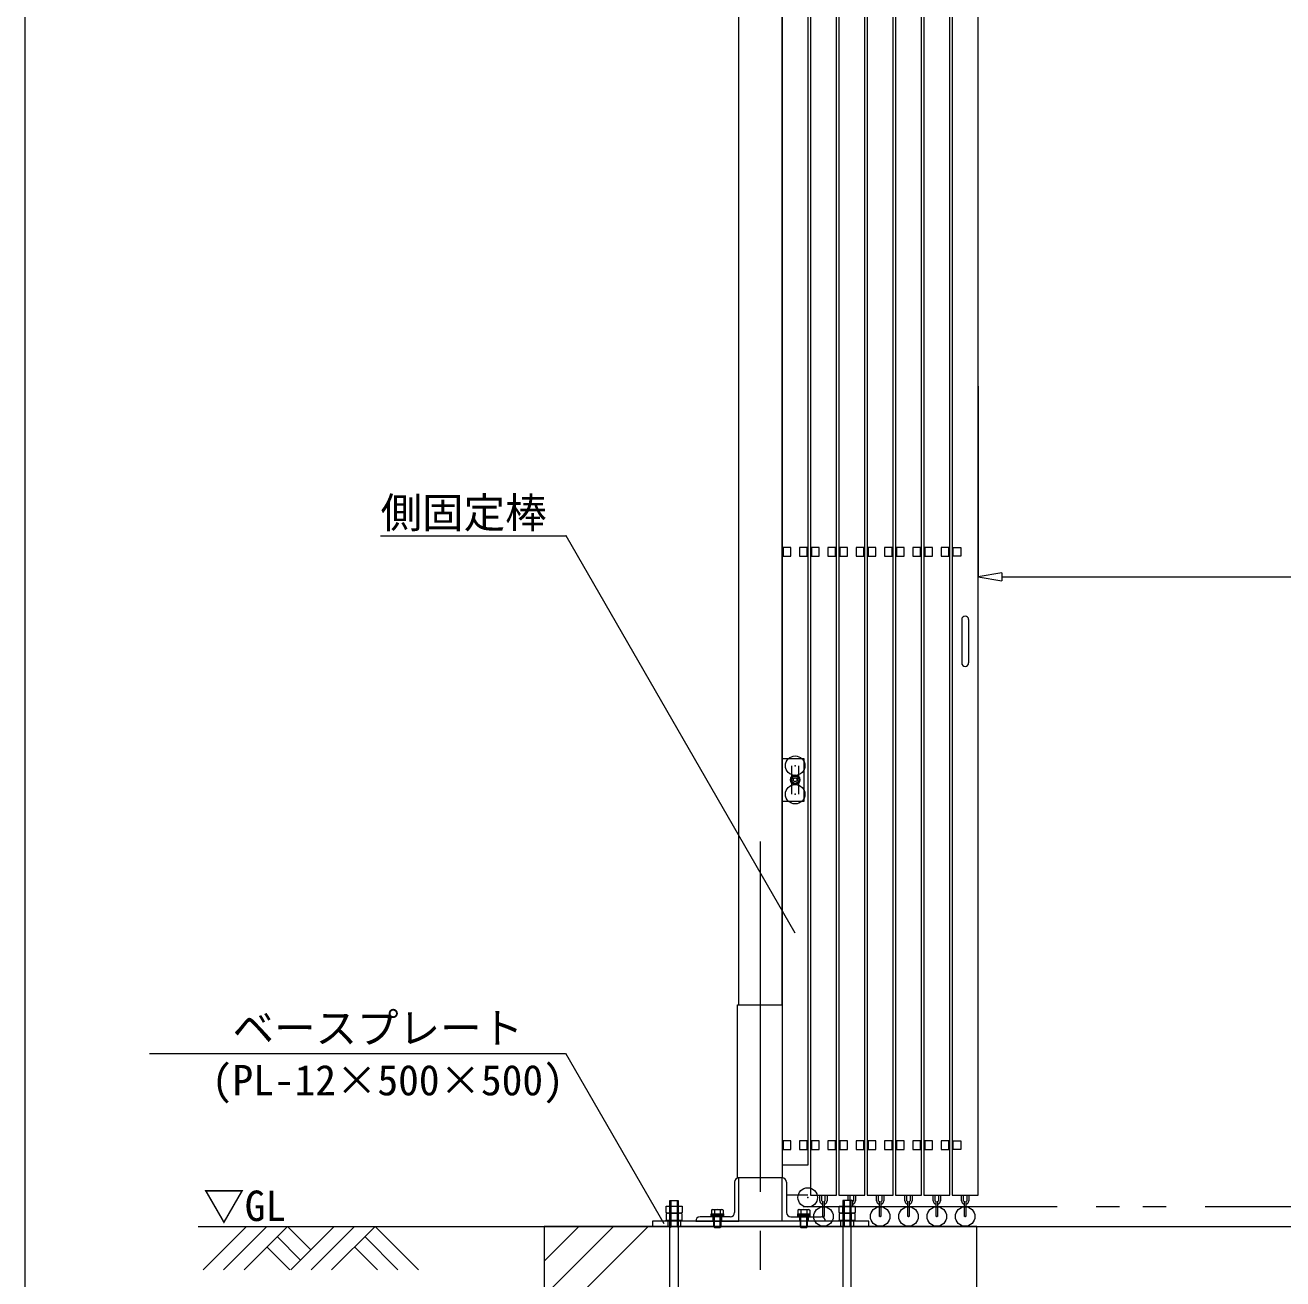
# Model space of a CAD drawing. Units: millimetres, scale not verified. Extents: x -10075 to 10075, y -16938 to 16938.
# Drawn here: x -10075 to -7168, y -13909 to -11011 of the extents above; entities that cross this region are included whole.
import ezdxf
from ezdxf.enums import TextEntityAlignment as Align

# ---------------------------------------------------------------- set-up
doc = ezdxf.new("R2010")
doc.units = ezdxf.units.MM
doc.header["$LTSCALE"] = 90
doc.header["$PDMODE"] = 32
doc.header["$PDSIZE"] = 45
for name, pattern in [('CHAIN2', [12, 9, -1, 1, -1]), ('DASHED1', [1.8, 1.2, -0.6]), ('DOUBLE_CHAIN2', [12.8, 9, -1, 0.6, -0.6, 0.6, -1])]:
    doc.linetypes.add(name, pattern=pattern)
for name, color, linetype, lineweight in [('0-4_ﾊﾝﾄﾞﾙ', 134, 'Continuous', 18), ('0-5_ﾍﾞｰｽﾗｲﾝ', 134, 'Continuous', 18), ('0-6_ﾎﾞﾙﾄ類', 134, 'Continuous', 18), ('0-8_ﾜｲﾔｰﾛｰﾌﾟ', 134, 'DOUBLE_CHAIN2', 18), ('0-A_基礎工事用PCA大', 134, 'Continuous', 18), ('0-B_図面枠', 134, 'Continuous', 18), ('0-C_寸法', 134, 'Continuous', 18), ('0-D_側固定棒', 134, 'Continuous', 18), ('1-1_中央走行棒', 134, 'Continuous', 18), ('1-3_中央走行棒左', 134, 'Continuous', 18), ('1-6_通芯', 134, 'CHAIN2', 18), ('1-A_標準柱', 134, 'Continuous', 18), ('1-B_文字', 134, 'Continuous', 18)]:
    doc.layers.add(name, color=color, linetype=linetype, lineweight=lineweight)
doc.styles.add('ＭＳ ゴシック', font='')
doc.styles.get('ＭＳ ゴシック').set_extended_font_data('MS Gothic')

msp = doc.modelspace()

# ---------------------------------------------------------------- linework, layer by layer
at = {"layer": '0-4_ﾊﾝﾄﾞﾙ'}
for p, q in [((-7910.16, -12384.94), (-7910.16, -12484.94)), ((-7894.16, -12384.94), (-7894.16, -12484.94))]:
    msp.add_line(p, q, dxfattribs=at)
for centre, start, end in [((-7902.16, -12384.94), 0, 180), ((-7902.16, -12484.94), 180, 0)]:
    msp.add_arc(centre, 8, start, end, dxfattribs=at)
at = {"layer": '0-5_ﾍﾞｰｽﾗｲﾝ'}
msp.add_line((-9675.16, -13787.5), (2124.84, -13787.5), dxfattribs=at)
at = {"layer": '0-6_ﾎﾞﾙﾄ類'}
for p, q in [((-8584.69, -13755.47), (-8584.69, -13740.9)), ((-8565.63, -13755.47), (-8565.63, -13740.9)), ((-8487, -13748.5), (-8488.83, -13749.56)), ((-8488.83, -13749.56), (-8488.83, -13758.3)), ((-8487, -13748.5), (-8463.33, -13748.5)), ((-8482, -13749.56), (-8482, -13758.3)), ((-8468.33, -13749.56), (-8468.33, -13758.3)), ((-8463.33, -13748.5), (-8461.49, -13749.56)), ((-8461.49, -13749.56), (-8461.49, -13758.3)), ((-8286.99, -13748.5), (-8288.83, -13749.56)), ((-8288.83, -13749.56), (-8288.83, -13758.3)), ((-8286.99, -13748.5), (-8263.32, -13748.5)), ((-8282, -13749.56), (-8282, -13758.3)), ((-8268.33, -13749.56), (-8268.33, -13758.3)), ((-8263.32, -13748.5), (-8261.5, -13749.56)), ((-8261.5, -13749.56), (-8261.5, -13758.3)), ((-8184.68, -13755.47), (-8184.68, -13740.9)), ((-8165.64, -13755.47), (-8165.64, -13740.9)), ((-8584.69, -13758.33), (-8584.69, -13772.9)), ((-8565.63, -13758.33), (-8565.63, -13772.9)), ((-8488.83, -13758.3), (-8461.49, -13758.3)), ((-8486.41, -13758.5), (-8463.91, -13758.5)), ((-8483.16, -13787.5), (-8483.16, -13765.5)), ((-8481.93, -13790.3), (-8481.93, -13765.5)), ((-8476.35, -13761.5), (-8475.28, -13765.5)), ((-8475.04, -13761.5), (-8473.97, -13765.5)), ((-8467.16, -13787.5), (-8467.16, -13765.5)), ((-8288.83, -13758.3), (-8261.5, -13758.3)), ((-8286.41, -13758.5), (-8263.92, -13758.5)), ((-8283.16, -13787.5), (-8283.16, -13765.5)), ((-8281.93, -13790.3), (-8281.93, -13765.5)), ((-8276.36, -13761.5), (-8275.28, -13765.5)), ((-8275.04, -13761.5), (-8273.96, -13765.5)), ((-8267.16, -13787.5), (-8267.16, -13765.5)), ((-8184.68, -13758.33), (-8184.68, -13772.9)), ((-8165.64, -13758.33), (-8165.64, -13772.9)), ((-8483.16, -13787.5), (-8481.93, -13790.3)), ((-8283.16, -13787.5), (-8281.93, -13790.3))]:
    msp.add_line(p, q, dxfattribs=at)
for points in [[(-8593.63, -13755.47), (-8593.63, -13740.9), (-8556.69, -13740.9), (-8556.69, -13755.47), (-8559.16, -13756.9), (-8591.16, -13756.9)], [(-8193.64, -13755.47), (-8193.64, -13740.9), (-8156.68, -13740.9), (-8156.68, -13755.47), (-8159.16, -13756.9), (-8191.16, -13756.9)], [(-8593.63, -13758.33), (-8593.63, -13772.9), (-8556.69, -13772.9), (-8556.69, -13758.33), (-8559.16, -13756.9), (-8591.16, -13756.9)], [(-8593.16, -13772.9), (-8557.16, -13772.9), (-8557.16, -13775.5), (-8593.16, -13775.5)], [(-8461.16, -13758.5), (-8461.16, -13761.5), (-8489.16, -13761.5), (-8489.16, -13758.5)], [(-8489.16, -13761.5), (-8461.16, -13761.5), (-8461.16, -13765.5), (-8489.16, -13765.5)], [(-8261.16, -13758.5), (-8261.16, -13761.5), (-8289.16, -13761.5), (-8289.16, -13758.5)], [(-8289.16, -13761.5), (-8261.16, -13761.5), (-8261.16, -13765.5), (-8289.16, -13765.5)], [(-8193.64, -13758.33), (-8193.64, -13772.9), (-8156.68, -13772.9), (-8156.68, -13758.33), (-8159.16, -13756.9), (-8191.16, -13756.9)], [(-8193.16, -13772.9), (-8157.16, -13772.9), (-8157.16, -13775.5), (-8193.16, -13775.5)]]:
    msp.add_lwpolyline(points, close=True, dxfattribs=at)
for points in [[(-8481.93, -13790.3), (-8468.39, -13790.3), (-8468.39, -13765.5)], [(-8281.93, -13790.3), (-8268.39, -13790.3), (-8268.39, -13765.5)], [(-8483.16, -13787.5), (-8467.16, -13787.5), (-8468.39, -13790.3)], [(-8283.16, -13787.5), (-8267.16, -13787.5), (-8268.39, -13790.3)]]:
    msp.add_lwpolyline(points, dxfattribs=at)
for centre, radius, start, end in [((-8485.41, -13754.55), 6.05, 55.616, 124.384), ((-8475.16, -13771.12), 22.62, 72.412, 107.588), ((-8464.91, -13754.55), 6.05, 55.616, 124.384), ((-8285.41, -13754.55), 6.05, 55.616, 124.384), ((-8275.16, -13771.12), 22.62, 72.412, 107.588), ((-8264.92, -13754.55), 6.05, 55.616, 124.384), ((-8589.16, -13747.72), 8.96, 240.0064, 300.0064), ((-8589.16, -13766.08), 8.96, 60.0064, 120.0064), ((-8575.16, -13789.35), 32.45, 72.93497, 107.07105), ((-8575.16, -13724.45), 32.45, 252.93497, 287.07105), ((-8561.16, -13747.73), 8.95, 239.98131, 300.0315), ((-8561.16, -13766.07), 8.95, 59.98131, 120.0315), ((-8486.41, -13758.3), 0.198, 180, 270), ((-8463.91, -13758.3), 0.198, 270, 0), ((-8286.41, -13758.3), 0.198, 180, 270), ((-8263.92, -13758.3), 0.198, 270, 0), ((-8189.16, -13747.72), 8.96, 240.0064, 300.0064), ((-8189.16, -13766.08), 8.96, 60.0064, 120.0064), ((-8175.16, -13789.35), 32.45, 72.93497, 107.07105), ((-8175.16, -13724.45), 32.45, 252.93497, 287.07105), ((-8161.16, -13747.73), 8.95, 239.98131, 300.0315), ((-8161.16, -13766.07), 8.95, 59.98131, 120.0315)]:
    msp.add_arc(centre, radius, start, end, dxfattribs=at)
at = {"layer": '0-8_ﾜｲﾔｰﾛｰﾌﾟ'}
msp.add_line((1526.44, -13742.5), (-8276.76, -13742.5), dxfattribs=at)
at = {"layer": '0-A_基礎工事用PCA大', "linetype": 'DASHED1'}
for p, q in [((-8589.85, -13775.5), (-8589.85, -13787.5)), ((-8560.16, -13775.5), (-8560.16, -13787.5)), ((-8483.16, -13775.5), (-8483.16, -13787.5)), ((-8467.16, -13775.5), (-8467.16, -13787.5)), ((-8283.16, -13775.5), (-8283.16, -13787.5)), ((-8267.16, -13775.5), (-8267.16, -13787.5)), ((-8190.16, -13775.5), (-8190.16, -13787.5)), ((-8160.16, -13775.5), (-8160.16, -13787.5))]:
    msp.add_line(p, q, dxfattribs=at)
at = {"layer": '0-A_基礎工事用PCA大'}
for p, q in [((-8875.16, -14027.5), (-8635.16, -13787.5)), ((-8875.16, -13947.5), (-8715.16, -13787.5)), ((-8875.16, -13867.5), (-8795.16, -13787.5))]:
    msp.add_line(p, q, dxfattribs=at)
for points in [[(-8584.69, -14304.45), (-8584.69, -13727.5), (-8565.63, -13727.5), (-8565.63, -13929.5)], [(-8584.69, -13790), (-8582.18, -13787.5), (-8582.18, -13727.5), (-8568.14, -13727.5), (-8568.14, -13787.5), (-8565.63, -13790)], [(-8165.64, -14304.45), (-8165.64, -13727.5), (-8184.69, -13727.5), (-8184.69, -13929.5)], [(-8165.64, -13790), (-8168.14, -13787.5), (-8168.14, -13727.5), (-8182.19, -13727.5), (-8182.19, -13787.5), (-8184.69, -13790)]]:
    msp.add_lwpolyline(points, dxfattribs=at)
for points in [[(-8625.16, -13787.5), (-8125.16, -13787.5), (-8125.16, -13775.5), (-8625.16, -13775.5)], [(-8875.16, -14787.5), (-7875.16, -14787.5), (-7875.16, -13787.5), (-8875.16, -13787.5)]]:
    msp.add_lwpolyline(points, close=True, dxfattribs=at)
at = {"layer": '0-B_図面枠'}
msp.add_lwpolyline([(-10075.16, -3062.5), (10049.84, -3062.5), (10049.84, -16937.5), (-10075.16, -16937.5)], close=True, dxfattribs=at)
at = {"layer": '0-C_寸法'}
for p, q in [((-7872.17, -11845.3), (-7872.17, -12286.9)), ((-7817.16, -12276.73), (-7872.17, -12285.9)), ((-7872.17, -12285.9), (-7817.16, -12295.07)), ((-7817.16, -12276.73), (-7817.16, -12295.07)), ((-7817.16, -12285.9), (1112.84, -12285.9))]:
    msp.add_line(p, q, dxfattribs=at)
at = {"layer": '0-D_側固定棒'}
for points in [[(-8265.16, -13589.94), (-8265.16, -9974.94), (-8325.16, -9974.94), (-8325.16, -13644.94), (-8265.16, -13644.94)], [(-8322.81, -12238.44), (-8305.51, -12238.44), (-8305.51, -12218.44), (-8322.81, -12218.44)], [(-8284.82, -12238.44), (-8267.51, -12238.44), (-8267.51, -12218.44), (-8284.82, -12218.44)], [(-8300.07, -12746.44), (-8304.98, -12754.94), (-8300.07, -12763.44), (-8290.25, -12763.44), (-8285.35, -12754.94), (-8290.25, -12746.44)], [(-8322.81, -13609.94), (-8305.51, -13609.94), (-8305.51, -13589.94), (-8322.81, -13589.94)], [(-8284.82, -13609.94), (-8267.51, -13609.94), (-8267.51, -13589.94), (-8284.82, -13589.94)]]:
    msp.add_lwpolyline(points, close=True, dxfattribs=at)
for radius in [11, 8.5, 4.76, 4.22]:
    msp.add_circle((-8295.16, -12754.94), radius, dxfattribs=at)
for start, end in [(132.757, 167.243), (192.757, 227.243), (72.757, 107.243), (12.757, 47.243), (312.757, 347.243), (252.757, 287.243)]:
    msp.add_arc((-8295.16, -12754.94), 8.9, start, end, dxfattribs=at)
at = {"layer": '1-1_中央走行棒'}
for p, q in [((-8238.21, -13728.04), (-8238.21, -13714.94)), ((-8233.21, -13728.04), (-8233.21, -13714.94)), ((-8226.22, -13714.94), (-8226.22, -13728.04)), ((-8221.21, -13714.94), (-8221.21, -13728.04)), ((-8172.71, -13727.5), (-8172.71, -13714.94)), ((-8167.72, -13727.5), (-8167.72, -13714.94)), ((-8160.71, -13714.94), (-8160.71, -13728.04)), ((-8155.71, -13714.94), (-8155.71, -13728.04)), ((-8107.21, -13728.04), (-8107.21, -13714.94)), ((-8102.21, -13728.04), (-8102.21, -13714.94)), ((-8095.21, -13714.94), (-8095.21, -13728.04)), ((-8090.21, -13714.94), (-8090.21, -13728.04)), ((-8041.72, -13728.04), (-8041.72, -13714.94)), ((-8036.71, -13728.04), (-8036.71, -13714.94)), ((-8029.71, -13714.94), (-8029.71, -13728.04)), ((-8024.72, -13714.94), (-8024.72, -13728.04)), ((-7976.21, -13728.04), (-7976.21, -13714.94)), ((-7971.21, -13728.04), (-7971.21, -13714.94)), ((-7964.21, -13714.94), (-7964.21, -13728.04)), ((-7959.21, -13714.94), (-7959.21, -13728.04)), ((-8232.17, -13729.44), (-8232.17, -13764.44)), ((-8227.16, -13764.44), (-8227.16, -13729.44)), ((-8161.66, -13740.9), (-8161.66, -13729.44)), ((-8101.16, -13729.44), (-8101.16, -13764.44)), ((-8096.16, -13764.44), (-8096.16, -13729.44)), ((-8035.66, -13729.44), (-8035.66, -13764.44)), ((-8030.66, -13764.44), (-8030.66, -13729.44)), ((-7970.16, -13729.44), (-7970.16, -13764.44)), ((-7965.16, -13764.44), (-7965.16, -13729.44))]:
    msp.add_line(p, q, dxfattribs=at)
for points in [[(-8194.16, -9544.5), (-8194.16, -13714.94), (-8134.16, -13714.94), (-8134.16, -9494.94), (-8139.16, -9494.94)], [(-8123.66, -9494.94), (-8128.66, -9494.94), (-8128.66, -13714.94), (-8068.66, -13714.94), (-8068.66, -9494.94), (-8073.66, -9494.94)], [(-8058.16, -9494.94), (-8063.16, -9494.94), (-8063.16, -13714.94), (-8003.16, -13714.94), (-8003.16, -9494.94), (-8008.16, -9494.94)], [(-7992.66, -9494.94), (-7997.66, -9494.94), (-7997.66, -13714.94), (-7937.66, -13714.94), (-7937.66, -9494.94), (-7942.66, -9494.94)], [(-8259.66, -9801.49), (-8259.66, -13714.94), (-8199.66, -13714.94), (-8199.66, -9550)]]:
    msp.add_lwpolyline(points, dxfattribs=at)
for points in [[(-8257.31, -12238.44), (-8240.01, -12238.44), (-8240.01, -12218.44), (-8257.31, -12218.44)], [(-8219.31, -12238.44), (-8202.01, -12238.44), (-8202.01, -12218.44), (-8219.31, -12218.44)], [(-8191.81, -12238.44), (-8174.51, -12238.44), (-8174.51, -12218.44), (-8191.81, -12218.44)], [(-8153.81, -12238.44), (-8136.51, -12238.44), (-8136.51, -12218.44), (-8153.81, -12218.44)], [(-8126.31, -12238.44), (-8109.01, -12238.44), (-8109.01, -12218.44), (-8126.31, -12218.44)], [(-8088.31, -12238.44), (-8071.01, -12238.44), (-8071.01, -12218.44), (-8088.31, -12218.44)], [(-8060.81, -12238.44), (-8043.51, -12238.44), (-8043.51, -12218.44), (-8060.81, -12218.44)], [(-8022.81, -12238.44), (-8005.51, -12238.44), (-8005.51, -12218.44), (-8022.81, -12218.44)], [(-7995.31, -12238.44), (-7978.01, -12238.44), (-7978.01, -12218.44), (-7995.31, -12218.44)], [(-7957.31, -12238.44), (-7940.01, -12238.44), (-7940.01, -12218.44), (-7957.31, -12218.44)], [(-8257.31, -13609.94), (-8240.01, -13609.94), (-8240.01, -13589.94), (-8257.31, -13589.94)], [(-8219.31, -13609.94), (-8202.01, -13609.94), (-8202.01, -13589.94), (-8219.31, -13589.94)], [(-8191.81, -13609.94), (-8174.51, -13609.94), (-8174.51, -13589.94), (-8191.81, -13589.94)], [(-8153.81, -13609.94), (-8136.51, -13609.94), (-8136.51, -13589.94), (-8153.81, -13589.94)], [(-8126.31, -13609.94), (-8109.01, -13609.94), (-8109.01, -13589.94), (-8126.31, -13589.94)], [(-8088.31, -13609.94), (-8071.01, -13609.94), (-8071.01, -13589.94), (-8088.31, -13589.94)], [(-8060.81, -13609.94), (-8043.51, -13609.94), (-8043.51, -13589.94), (-8060.81, -13589.94)], [(-8022.81, -13609.94), (-8005.51, -13609.94), (-8005.51, -13589.94), (-8022.81, -13589.94)], [(-7995.31, -13609.94), (-7978.01, -13609.94), (-7978.01, -13589.94), (-7995.31, -13589.94)], [(-7957.31, -13609.94), (-7940.01, -13609.94), (-7940.01, -13589.94), (-7957.31, -13589.94)]]:
    msp.add_lwpolyline(points, close=True, dxfattribs=at)
for centre, radius, start, end in [((-8229.71, -13728.04), 8.5, 180, 253.25351), ((-8229.71, -13728.04), 3.5, 180, 225.59204), ((-8229.71, -13728.04), 8.5, 287.46347, 360), ((-8229.71, -13728.04), 3.5, 316.78662, 0), ((-8164.16, -13729.44), 2.5, 360, 129.12071), ((-8164.21, -13728.04), 8.5, 287.46347, 360), ((-8164.21, -13728.04), 3.5, 316.78662, 0), ((-8098.71, -13728.04), 8.5, 180, 253.25351), ((-8098.71, -13728.04), 3.5, 180, 225.59204), ((-8098.71, -13728.04), 8.5, 287.46347, 360), ((-8098.71, -13728.04), 3.5, 316.78662, 0), ((-8033.21, -13728.04), 8.5, 180, 253.25351), ((-8033.21, -13728.04), 3.5, 180, 225.59204), ((-8033.21, -13728.04), 8.5, 287.46347, 360), ((-8033.21, -13728.04), 3.5, 316.78662, 0), ((-7967.71, -13728.04), 8.5, 180, 253.25351), ((-7967.71, -13728.04), 3.5, 180, 225.59204), ((-7967.71, -13728.04), 8.5, 287.46347, 360), ((-7967.71, -13728.04), 3.5, 316.78662, 0)]:
    msp.add_arc(centre, radius, start, end, dxfattribs=at)
for p in [(-8229.66, -13764.44), (-8098.66, -13764.44), (-8033.16, -13764.44), (-7967.66, -13764.44)]:
    msp.add_point(p, dxfattribs=at)
at = {"layer": '1-3_中央走行棒左'}
for p, q in [((-7910.71, -13728.04), (-7910.71, -13714.94)), ((-7905.71, -13728.04), (-7905.71, -13714.94)), ((-7898.71, -13714.94), (-7898.71, -13728.04)), ((-7893.71, -13714.94), (-7893.71, -13728.04)), ((-7904.66, -13729.44), (-7904.66, -13764.44)), ((-7899.66, -13764.44), (-7899.66, -13729.44))]:
    msp.add_line(p, q, dxfattribs=at)
msp.add_lwpolyline([(-7927.16, -9494.94), (-7932.16, -9494.94), (-7932.16, -13714.94), (-7872.17, -13714.94), (-7872.17, -9494.94), (-7877.16, -9494.94)], dxfattribs=at)
for points in [[(-7912.51, -12238.44), (-7929.81, -12238.44), (-7929.81, -12218.44), (-7912.51, -12218.44)], [(-7912.51, -13609.94), (-7929.81, -13609.94), (-7929.81, -13589.94), (-7912.51, -13589.94)]]:
    msp.add_lwpolyline(points, close=True, dxfattribs=at)
for radius, start, end in [(8.5, 180, 253.25351), (3.5, 180, 225.59204), (8.5, 287.46347, 360), (3.5, 316.78662, 0)]:
    msp.add_arc((-7902.22, -13728.04), radius, start, end, dxfattribs=at)
msp.add_point((-7902.16, -13764.44), dxfattribs=at)
at = {"layer": '1-6_通芯'}
msp.add_line((-8375.16, -14787.5), (-8375.16, -12875.5), dxfattribs=at)
at = {"layer": '1-A_標準柱'}
for p, q in [((-8425.16, -13275.5), (-8425.16, -9825.5)), ((-8325.16, -13275.5), (-8325.16, -9825.5)), ((-8302.66, -12746.89), (-8302.66, -12722.5)), ((-8287.66, -12722.5), (-8287.66, -12746.89)), ((-8302.66, -12788.5), (-8302.66, -12762.99)), ((-8287.66, -12762.99), (-8287.66, -12788.5)), ((-8435.16, -13685.5), (-8435.16, -13755.5)), ((-8315.16, -13685.5), (-8315.16, -13755.5)), ((-8445.16, -13765.5), (-8515.16, -13765.5)), ((-8325.16, -13775.5), (-8425.16, -13775.5)), ((-8305.16, -13765.5), (-8235.16, -13765.5))]:
    msp.add_line(p, q, dxfattribs=at)
at = {"layer": '1-A_標準柱', "linetype": 'DASHED1'}
for p, q in [((-8485.16, -13765.5), (-8485.16, -13775.5)), ((-8465.16, -13765.5), (-8465.16, -13775.5)), ((-8285.16, -13765.5), (-8285.16, -13775.5)), ((-8265.16, -13765.5), (-8265.16, -13775.5))]:
    msp.add_line(p, q, dxfattribs=at)
at = {"layer": '1-A_標準柱'}
for points in [[(-8325.16, -12705.5), (-8275.16, -12705.5), (-8275.16, -12805.5), (-8325.16, -12805.5)], [(-8428.36, -13275.5), (-8325.16, -13275.5), (-8325.16, -13675.5), (-8428.36, -13675.5)]]:
    msp.add_lwpolyline(points, close=True, dxfattribs=at)
for points in [[(-8525.16, -13775.5), (-8425.16, -13775.5), (-8425.16, -13675.5)], [(-8225.16, -13775.5), (-8325.16, -13775.5), (-8325.16, -13675.5)], [(-8266.16, -13715.5), (-8315.16, -13715.5), (-8315.16, -13725.5)]]:
    msp.add_lwpolyline(points, dxfattribs=at)
for centre, start, end in [((-8425.16, -13685.5), 90, 180), ((-8325.16, -13685.5), 0, 90), ((-8515.16, -13775.5), 90, 180), ((-8445.16, -13755.5), 270, 360), ((-8305.16, -13755.5), 180, 270), ((-8235.16, -13775.5), 0, 90)]:
    msp.add_arc(centre, 10, start, end, dxfattribs=at)
for p in [(-8295.16, -12722.5), (-8295.16, -12788.5), (-8266.16, -13720.5)]:
    msp.add_point(p, dxfattribs=at)
at = {"layer": '1-B_文字'}
for p, q in [((-9253.57, -12191.54), (-8825.3, -12191.54)), ((-9787.89, -13387.5), (-8826.21, -13387.5)), ((-9563.42, -13787.5), (-9663.65, -13887.73)), ((-9516.17, -13787.5), (-9616.4, -13887.73)), ((-9468.92, -13787.5), (-9569.15, -13887.73)), ((-9468.92, -13787.5), (-9414.92, -13841.5)), ((-9360.92, -13787.5), (-9461.15, -13887.73)), ((-9313.67, -13787.5), (-9413.9, -13887.73)), ((-9266.42, -13787.5), (-9366.65, -13887.73)), ((-9266.42, -13787.5), (-9166.19, -13887.73)), ((-9516.17, -13834.75), (-9463.18, -13887.73)), ((-9492.54, -13811.12), (-9438.54, -13865.12)), ((-9313.67, -13834.75), (-9260.68, -13887.73)), ((-9290.04, -13811.12), (-9213.43, -13887.73))]:
    msp.add_line(p, q, dxfattribs=at)
for points in [[(-8294.81, -13109.53), (-8824.8, -12191.54), (-8825.16, -12191.54)], [(-8597.68, -13781.5), (-8825.16, -13387.5), (-8825.52, -13387.5)]]:
    msp.add_lwpolyline(points, dxfattribs=at)

# ---------------------------------------------------------------- texts
at = {"layer": '1-B_文字', "style": 'ＭＳ ゴシック'}
for s, p in [('側固定棒', (-9253.57, -12193.93)), ('\u3000\u3000ベースプレート\u3000\u3000\u3000', (-9787.89, -13385.2)), ('(PL-12×500×500)', (-9643.87, -13505.57)), ('▽GL', (-9663.65, -13796.1))]:
    msp.add_text(s, height=70.38, dxfattribs=at).set_placement(p, align=Align.BOTTOM_LEFT)

doc.saveas('drawing.dxf')
